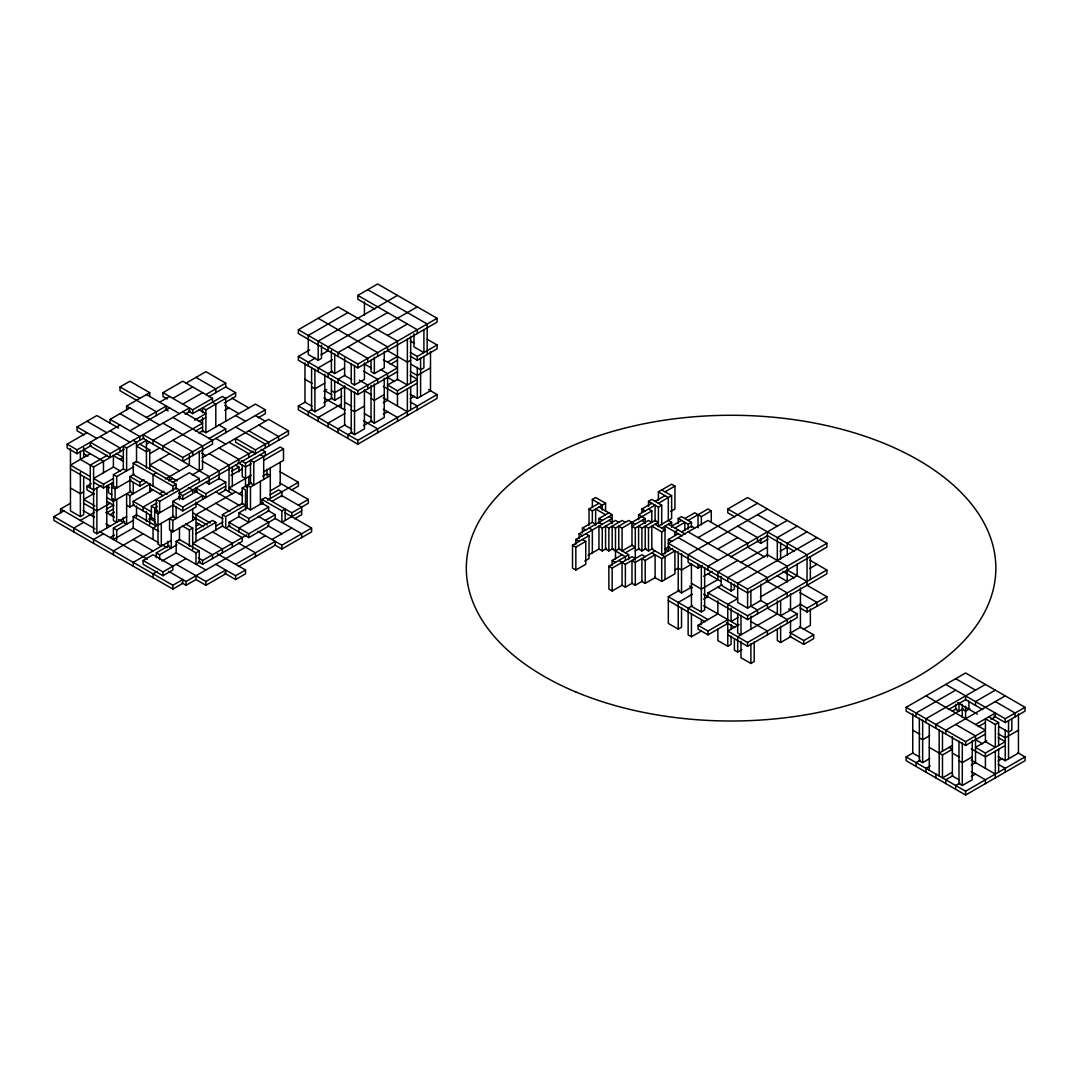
<?xml version="1.0" encoding="UTF-8"?>
<svg xmlns="http://www.w3.org/2000/svg" width="1079" height="1079" viewBox="0 0 1079 1079"><rect width="100%" height="100%" fill="white"/><g stroke="black" fill="none" stroke-linecap="round" stroke-linejoin="round"><path stroke-width="1.5" d="M156.347 415.55L156.347 411.733L120.012 390.746L120.012 386.943L129.925 381.224L149.738 392.662L149.738 396.479M84.149 434.891L77.068 430.804L77.068 426.987L96.894 415.55L118.596 428.08M126.621 409.818L126.621 406.014L149.738 392.662M91.229 445.506L77.068 453.679L67.168 447.96L67.168 444.143L86.981 432.706M110.098 423.17L110.098 419.353L129.925 407.916M167.205 398.92L162.956 396.479L162.956 392.662L182.769 381.224L212.496 398.38L212.496 402.197L215.8 404.099L215.8 426.987M186.074 383.126L205.887 371.689L225.713 383.126L225.713 386.943L208.719 396.748M67.168 444.143L77.068 449.876L120.012 425.086M159.652 402.197L169.551 396.479M172.856 398.38L192.682 386.943M146.434 417.452L166.26 406.014L166.26 409.818M374.818 309.026L357.837 299.22L357.837 295.403L377.65 283.966L437.103 318.292L437.103 322.095L357.837 367.872L298.37 333.546L298.37 329.729L338.01 306.841L397.463 341.166L397.463 379.862M90.285 453.679L70.459 465.13L90.285 476.567M129.925 430.804L169.551 407.916M182.769 404.099L202.582 392.662M205.887 394.563L225.713 383.126M347.924 312.559L308.284 335.448L308.284 354.519L318.197 360.238L321.502 358.336L321.502 345.253M107.266 455.325L90.285 465.13L90.285 488.005M110.098 453.679L110.098 457.496L90.285 446.059L90.285 442.242L110.098 453.679L189.378 407.916L189.378 411.733M80.372 451.238L80.372 459.411L93.59 467.032L124.26 449.323M133.702 466.762L116.707 476.567L116.707 488.005L113.403 486.103L113.403 474.666L123.316 468.947L123.316 446.059L126.621 447.96L144.073 437.885M185.129 414.188L190.322 411.18M162.956 392.662L192.682 409.818L212.496 398.38M188.434 411.18L192.682 413.635L222.409 396.479L225.713 398.38L225.713 421.269M397.463 295.403L318.197 341.166L318.197 360.238M120.012 459.411L123.316 457.496L116.235 453.409M146.906 443.874L149.738 442.242M172.856 428.889L153.043 440.34L153.043 444.143M202.582 412.825L202.582 407.916L205.887 409.818L235.613 392.662L235.613 396.479L224.297 403.006M397.463 371.689L357.837 394.563L298.37 360.238L298.37 356.421L309.7 349.893M120.484 471.118L113.403 467.032L93.59 478.469L103.49 484.201L113.403 478.469M194.571 420.176L205.887 413.635L198.819 409.548M94.062 494.007L86.981 489.92L86.981 486.103L91.229 483.648M146.434 450.145L146.434 440.34L136.52 446.059L146.434 451.777L149.738 449.876L149.738 469.486M198.819 421.538L205.887 417.452M387.563 312.559L328.11 346.898L328.11 350.702L321.029 354.789M83.676 491.822L80.372 493.737L70.459 488.005M167.205 494.276L133.23 474.666L133.23 463.215L136.52 461.313L176.16 484.201L176.16 489.097M149.738 453.679L159.652 447.96M224.769 410.371L229.018 407.916M315.365 358.066L308.284 362.153L308.284 365.956M60.559 512.808L60.559 508.991L70.459 503.273M93.59 489.92L101.143 485.563M195.515 431.074L202.582 426.987M53.95 516.612L172.856 585.263L182.769 579.544L182.769 583.361L172.856 589.08L53.95 520.429L53.95 516.612L63.863 510.893M93.59 493.737L83.676 499.456L95.006 505.997M93.59 482.286L103.49 488.005L113.403 482.286M198.819 432.976L203.054 430.534M417.29 306.841L338.01 352.617L338.01 356.421M133.23 482.286L133.23 493.737L129.925 491.822L129.925 476.567L134.174 474.113M169.551 453.679L149.738 465.13L177.104 480.924M202.582 430.804L205.887 432.706L255.44 404.099L265.34 409.818L265.34 413.635L258.272 417.721M332.345 359.698L318.197 367.872L318.197 371.689M111.757 487.061L115.062 488.962L130.869 479.831M208.719 438.694L225.713 428.889L225.713 432.706M387.563 335.448L407.376 324.01M70.459 448.783L70.459 510.893L80.372 516.612L83.676 514.71L83.676 477.12M129.925 476.567L139.825 482.286L144.073 479.831M156.347 472.75L153.043 474.666L153.043 486.103M205.887 482.286L209.191 484.201L209.191 476.567L143.129 438.425L143.129 434.608L182.769 457.496L265.34 409.818M332.345 371.136L328.11 373.59L328.11 377.407M80.372 520.429L94.534 512.255M110.098 503.273L96.894 510.893L83.676 503.273M111.757 483.244L111.757 498.498L115.062 500.4L130.869 491.282M129.925 480.384L139.825 486.103L146.906 482.016M331.401 350.432L331.401 371.689L334.706 373.59L344.619 367.872M83.676 522.344L73.763 528.063L73.763 531.866M106.322 509.261L113.403 505.174M123.316 517.434L123.316 522.344L126.621 524.246L126.621 493.737L129.925 495.639L150.21 483.918M324.806 383.126L314.893 388.845L311.588 386.943M298.37 329.729L357.837 364.055L437.103 318.292M106.322 513.078L113.403 508.991M165.316 479.022L189.378 465.13L189.378 455.325M202.11 457.766L268.644 419.353L288.471 430.804L288.471 434.621L182.769 495.639L178.521 493.184M345.091 375.222L338.01 379.309L338.01 383.126M110.098 514.71L114.347 512.255M151.626 515.802L133.23 505.174L133.23 501.357L153.043 489.92M168.607 480.924L172.856 478.469M428.606 389.667L437.103 394.563L437.103 398.38L357.837 444.157L298.37 409.818L298.37 406.014L305.451 401.927M323.862 391.299L326.694 389.667M126.621 505.174L129.925 507.076L134.174 504.635M172.384 482.556L189.378 472.75L199.291 478.469L199.291 482.286M159.652 493.737L163.9 491.282M133.23 463.215L172.856 486.103L176.16 484.201M192.21 474.935L202.582 468.947L202.582 446.059L162.956 423.17M344.619 386.943L334.706 392.662L331.401 390.76M387.563 362.153L397.463 356.421M93.59 467.032L93.59 531.866L96.894 533.781L126.621 516.612M176.16 488.005L143.129 507.076L143.129 510.893M312.532 409.278L308.284 411.733L308.284 415.55M323.862 402.737L332.345 397.841M351.228 363.515L351.228 383.126L354.532 385.028L364.432 379.309L364.432 362.962M371.041 360.238L371.041 371.689L374.346 373.59L384.259 367.872L384.259 351.525M390.396 364.324L397.463 360.238M103.49 533.781L93.59 539.5L93.59 543.317M158.707 542.764L133.23 528.063L113.403 539.5L113.403 528.063L124.732 521.521M133.23 528.063L133.23 516.612L136.52 514.71L156.347 526.147L153.043 528.063L153.043 539.5M154.688 519.471L151.384 517.569L151.384 506.132L157.048 502.854M159.652 501.357L159.652 512.808L156.347 510.893L156.347 499.456L159.652 501.357L199.291 478.469M311.588 367.319L311.588 409.818L314.893 411.733L324.806 406.014L324.806 374.413M331.401 378.769L331.401 398.38L334.706 400.296L341.787 396.209M113.403 528.063L116.707 529.964L133.702 520.159M151.384 506.132L154.688 508.034L157.521 506.402M179.465 493.737L253.079 451.238M255.44 449.876L255.44 453.679L235.613 442.242L235.613 438.425L255.44 449.876L288.471 430.804M298.37 356.421L357.837 390.76L397.463 367.872L383.315 359.698M410.681 360.238L407.376 362.153L387.563 350.702L387.563 346.898L367.737 335.448M410.209 352.347L417.29 356.421L437.103 344.983L437.103 348.8L417.29 360.238L410.209 356.151M110.098 537.598L114.347 535.144M157.521 510.219L154.688 511.851L157.993 513.752L173.8 504.635M176.16 507.076L176.16 518.527L172.856 516.612L172.856 501.357L180.652 496.866M340.843 404.382L318.197 417.452L318.197 421.269M148.794 519.066L151.626 517.434M178.521 497.001L182.769 499.456L192.682 493.737L192.682 489.92M194.099 492.914L197.403 491.012M209.191 484.201L219.104 478.483M231.85 471.118L238.918 467.032L238.918 471.941M241.278 460.773L245.526 463.215L265.34 451.777L265.34 455.594M230.906 475.475L242.222 468.947M251.191 463.768L245.526 467.032L237.973 462.675M253.781 462.271L253.781 485.145L250.476 483.244L250.476 460.355L253.781 462.271L280.216 447.016L283.507 448.918L283.507 460.355L263.694 471.806M172.856 501.357L182.769 507.076L202.582 495.639L202.582 499.456M195.987 491.822L195.987 488.005L205.887 493.737L225.713 482.286L225.713 489.92L218.632 494.007M263.694 460.355L283.507 448.918M345.091 413.365L328.11 423.17L328.11 426.987M143.129 533.781L113.403 550.937L113.403 554.754M173.8 516.072L157.993 525.203L154.688 523.288L154.688 508.034M172.856 505.174L182.769 510.893L225.713 486.103M364.432 406.014L354.532 411.733L351.228 409.818M384.259 394.563L374.346 400.296L371.041 398.38M430.494 367.872L417.29 375.492L410.209 371.405M195.987 518.527L172.856 531.866L169.551 529.964L169.551 518.527L172.856 520.429L195.987 507.076L195.987 502.18M251.191 475.205L229.018 488.005L242.694 495.908M407.376 339.265L407.376 385.028L397.463 379.309L387.563 385.028L397.463 390.76L417.29 379.309L410.209 375.222M345.091 424.802L338.01 428.889L338.01 432.706M383.315 402.737L387.563 400.296L387.563 373.59L380.482 369.504M417.29 383.126L397.463 394.563L383.315 386.39M235.613 491.822L195.987 514.71L195.987 541.955M242.222 504.352L242.222 488.005L246.471 485.563M263.222 502.585L250.476 509.935L247.185 508.034L247.185 485.145L251.42 482.704M262.75 476.163L266.999 473.708L270.303 475.61L250.476 487.061L247.185 485.145M238.918 493.737L241.75 492.091M352.172 432.166L347.924 434.621L347.924 438.425M363.488 425.625L371.985 420.716M383.315 414.188L387.563 411.733M410.209 398.65L414.457 396.209M171.21 540.458L133.23 562.388L133.23 566.205M182.297 525.878L189.378 529.964L192.682 528.063L192.682 549.305M196.459 525.878L199.291 524.246M351.228 390.207L351.228 432.706L354.532 434.621L364.432 428.889L364.432 389.667M371.041 385.311L371.041 421.269L374.346 423.17L384.259 417.452L384.259 378.216M410.209 394.294L417.29 398.38L430.494 390.76L430.494 351.525M143.129 560.473L153.043 554.754L172.856 566.205L172.856 570.009L162.956 575.727L143.129 564.29L143.129 560.473L162.956 571.924L186.074 558.571M156.347 557.749L156.347 552.853L169.079 545.488M205.887 570.009L176.16 552.853L176.16 541.402L179.465 539.5L199.291 550.937L199.291 562.388M195.515 530.234L212.496 520.429L215.8 522.344L215.8 530.504M222.409 514.71L242.222 503.273L245.526 505.174L225.713 516.612L222.409 514.71L222.409 526.147L242.222 537.598L242.222 541.402L202.582 564.29L198.347 561.835M156.347 552.853L159.652 554.754L176.875 544.814M195.987 533.781L215.8 522.344M270.303 490.878L280.216 485.145L280.216 462.271M298.37 406.014L357.837 440.34L437.103 394.563M215.8 526.147L222.881 522.061M229.018 526.147L229.018 522.344L238.918 516.612L238.918 512.808L247.415 507.899M262.049 504.352L262.049 499.456L265.34 497.54L291.775 512.808L308.284 503.273L308.284 499.456L279.974 483.109M270.06 494.816L278.557 489.92L281.862 491.822L281.862 496.731M162.012 561.026L176.16 552.853M222.881 525.878L192.682 543.317L212.496 554.754L212.496 558.571M267.471 500.13L298.37 482.286L298.37 486.103L291.303 490.19M229.962 525.608L225.713 528.063L225.713 516.612M271.948 501.357L281.862 495.639M157.291 571.371L153.043 573.826L153.043 577.643M238.918 512.808L248.831 518.527L268.644 507.076L268.644 510.893L238.918 528.063L238.918 531.866M176.16 541.402L195.987 552.853L199.291 550.937M265.34 520.429L275.253 514.71L275.253 518.527L248.831 533.781L229.018 522.344M262.049 499.456L281.862 510.893L285.166 508.991L285.166 520.429M200.222 561.835L195.987 564.29L195.987 552.853M198.347 558.032L202.582 560.473L246.943 534.874M298.37 505.174L308.284 499.456M228.546 525.878L248.831 537.598L268.644 526.147L268.644 522.344L258.272 516.342M301.675 510.893L281.862 522.344L281.862 510.893M168.607 571.371L186.074 581.46L265.34 535.683M294.607 518.797L301.675 514.71L301.675 507.076L281.39 495.369M181.825 582.822L186.074 585.263L195.987 579.544L205.887 585.263L225.713 573.826L225.713 570.009L205.887 581.46L176.16 564.29M271.948 539.5L291.775 528.063M235.613 564.29L275.253 541.402L275.253 545.219L238.446 566.475M257.8 531.327L281.862 545.219L311.588 528.063L311.588 531.866L281.862 549.036L274.781 544.949M215.8 564.29L235.613 575.727L245.526 570.009L245.526 573.826L235.613 579.544L224.297 573.003M592.344 507.629L592.344 499.456L595.648 497.54L605.562 503.273L605.562 511.446M589.04 525.338L589.04 508.991L598.953 503.273M589.04 508.991L592.344 510.893L605.562 503.273M582.444 532.959L582.444 528.063L592.344 522.344L595.648 524.246M598.953 523.423L598.953 518.527L608.866 512.808M579.14 538.677L579.14 533.781L612.171 514.71L612.171 523.423M575.835 544.409L575.835 539.5L612.171 518.527L608.866 516.612M658.406 499.995L658.406 491.822L671.624 484.201L674.928 486.103L674.928 508.991L670.679 511.446M582.444 539.5L585.749 541.402L585.749 564.29L575.835 570.009L572.531 568.107L572.531 545.219L589.04 535.683L589.04 558.571L584.805 561.026M606.506 548.496L602.257 550.937L598.953 549.036L598.953 526.147L602.257 528.063L615.475 520.429L618.78 522.344M648.506 506.267L648.506 501.357L651.81 499.456L661.71 505.174L661.71 524.785M665.015 491.822L674.928 486.103M572.531 545.219L575.835 547.134L585.749 541.402M613.115 548.496L608.866 550.937L605.562 549.036L605.562 526.147L608.866 528.063L622.07 520.429L625.375 522.344M641.897 512.255L641.897 508.991L651.81 503.273M655.101 501.357L665.015 495.639M625.375 559.934L625.375 556.67L612.171 549.036L612.171 526.147L615.475 528.063L628.679 520.429L635.288 524.246M638.593 519.619L638.593 514.71L655.101 505.174L655.101 521.521M658.406 503.273L671.624 495.639L671.624 518.527L658.406 526.147M628.679 559.664L628.679 554.754L618.78 549.036L618.78 526.147L622.07 528.063L651.81 510.893L651.81 522.344L648.506 520.429L635.288 528.063L631.984 526.147L645.202 518.527L645.202 523.423M648.506 501.357L658.406 507.076L661.71 505.174M588.095 555.307L599.425 548.766M646.146 548.496L641.897 550.937L638.593 549.036L638.593 526.147L641.897 528.063L655.101 520.429L658.406 522.344L648.506 528.063L645.202 526.147L645.202 549.036L648.506 550.937L652.755 548.496M615.475 550.937L619.724 548.496M661.71 528.063L671.624 522.344L671.624 527.24M678.232 523.423L678.232 518.527L681.537 516.612L691.437 522.344L691.437 527.24M612.171 565.383L612.171 560.473L622.07 554.754M625.375 552.853L635.288 547.134L631.984 545.219L622.07 550.937L622.07 528.063M665.015 579.544L665.015 556.67L651.81 549.036L651.81 526.147L661.71 531.866L665.015 529.964L655.101 524.246M671.624 526.147L681.537 520.429M684.841 518.527L694.741 512.808L701.35 516.612L711.263 510.893L711.263 522.344M632.456 583.092L625.375 587.178L622.07 585.263L612.171 590.995L608.866 589.08L608.866 566.192L628.679 554.754M635.288 550.937L639.537 548.496M674.928 528.063L684.841 522.344L684.841 530.504M688.132 520.429L707.959 508.991L711.263 510.893M608.866 566.192L612.171 568.107L631.984 556.67L635.288 558.571M678.232 529.964L674.928 531.866L674.928 535.144M678.232 518.527L688.132 524.246L691.437 522.344M618.78 560.473L625.375 564.29L641.897 554.754L645.202 556.67M668.319 549.305L668.319 539.5L678.232 533.781M681.537 531.866L691.437 526.147L694.741 528.063M642.369 581.176L635.288 585.263L631.984 583.361L631.984 560.473L635.288 562.388L655.101 550.937M734.853 516.881L727.772 512.795L727.772 508.991L747.599 497.54L826.865 543.317L826.865 547.134L747.599 592.897L668.319 547.134M645.202 560.473L655.101 554.754L655.101 577.643L645.202 583.361L641.897 581.46L641.897 558.571L645.202 560.473L645.202 583.361M669.263 546.581L665.015 549.036L668.319 550.937M672.568 548.496L661.71 554.754L661.71 531.866M651.81 552.853L661.71 558.571L674.928 550.937L674.928 573.826L661.71 581.46L654.629 577.373M698.046 537.598L757.498 503.273M767.412 508.991L688.132 554.754L688.132 562.388L698.046 568.107L702.294 565.652M675.4 569.739L678.232 568.107L681.537 570.009L691.437 564.29M717.859 549.036L737.685 537.598M787.225 520.429L707.959 566.192L707.959 570.009M730.604 556.939L767.412 535.683L794.306 551.221M681.537 607.612L681.537 627.223L678.232 629.124L668.319 623.406L668.319 596.714L679.649 590.173M703.71 576.28L712.207 571.371M737.685 526.147L757.498 537.598L757.498 541.402L760.803 543.317L767.884 539.23M678.232 551.76L678.232 590.995L681.537 592.897L691.437 587.178M737.685 560.473L717.859 571.924L717.859 579.544L701.35 589.08L691.437 583.361M797.138 526.147L777.325 537.598L777.325 561.026M740.518 562.658L767.412 547.134M692.381 594.259L678.232 602.433L678.232 629.124M807.052 531.866L787.225 543.317L787.225 555.294M703.71 599.169L707.959 596.714L707.959 592.897L722.107 584.724M780.157 551.221L787.225 547.134M692.381 605.697L688.132 608.151L688.132 634.857L691.437 636.758L701.35 631.04M816.951 537.598L737.685 583.361L737.685 602.433L747.599 608.151L760.803 600.517L760.803 584.184M721.163 576.55L721.163 585.263L731.076 590.995L734.381 589.08L734.381 584.184M691.437 563.751L691.437 606.25L701.35 611.968L704.654 610.053L704.654 567.554M764.579 556.939L747.599 547.134L747.599 543.317L707.959 520.429L668.319 543.317L747.599 589.08L826.865 543.317M727.772 623.406L707.959 634.857L698.046 629.124L698.046 625.321L717.859 613.87L717.859 600.801M760.331 596.984L797.138 575.727L797.138 564.29M809.884 568.377L816.951 564.29M698.046 625.321L707.959 631.04L727.772 619.589M738.157 617.417L731.076 621.504L731.076 608.421M707.959 592.897L747.599 615.785L826.865 570.009L826.865 573.826L747.599 619.589L703.71 594.259M739.102 624.498L727.772 631.04L747.599 642.477L797.138 613.87L797.138 617.687L747.599 646.294L727.772 634.857M717.859 629.124L717.859 640.575L727.772 646.294L731.076 644.392L731.076 636.219M800.443 604.334L780.63 615.785L780.63 601.07M799.971 604.065L807.052 608.151L826.865 596.714L826.865 600.531L807.052 611.968L799.971 607.882M734.381 638.66L734.381 650.111L737.685 652.013L741.934 649.558M790.529 632.941L800.443 627.223M777.325 629.124L777.325 640.575L780.63 642.477L790.529 636.758L790.529 620.412M803.275 629.408L810.356 625.321L810.356 608.974M740.99 641.385L740.99 657.731L750.89 663.45L754.194 661.548L754.194 641.938M789.585 632.402L803.747 640.575L813.66 634.857L813.66 638.66L803.747 644.392L789.585 636.219M985.41 734.017L965.597 745.454L906.144 711.128L906.144 707.311L965.597 672.986L1025.05 707.311L1025.05 711.128L1005.237 722.566L993.907 716.038M955.684 690.155L916.044 713.044L916.044 716.847M985.41 684.437L925.957 718.762L925.957 722.566M948.603 709.496L965.597 699.691L982.578 709.496M952.379 711.128L956.628 708.674M963.237 708.674L935.871 724.481L935.871 728.298M995.324 690.155L975.51 701.593L975.51 705.41M969.846 708.674L965.597 711.128L962.293 709.227M929.734 735.649L922.653 739.735L919.348 737.834M1005.237 695.874L945.77 730.2L945.77 734.017M1017.969 752.818L1025.05 756.905L1025.05 760.708L965.597 795.034L906.144 760.708L906.144 756.905L913.212 752.818M975.51 724.481L995.324 713.044L995.324 716.847L991.075 719.302M920.293 760.169L916.044 762.624L916.044 766.441M978.329 726.653L985.41 722.566M919.348 718.209L919.348 760.708L922.653 762.624L929.734 758.537M939.175 753.088L952.379 745.454M929.262 747.369L942.48 754.99L952.379 749.271L949.075 747.369M906.144 707.311L965.597 741.637L985.41 730.2L925.957 695.874M985.41 742.19L985.41 718.762L995.324 724.481L998.628 722.566L998.628 745.454M945.77 684.437L1005.237 718.762L1025.05 707.311M930.206 765.888L925.957 768.342L925.957 772.159M986.826 740.828L975.51 747.369L985.41 753.088L1005.237 741.637L998.156 737.55M972.206 756.905L962.293 762.624L958.988 760.708M1018.441 730.2L1005.237 737.834L998.156 733.747M952.379 772.159L942.48 777.878L942.48 754.99M952.851 775.693L945.77 779.78L945.77 783.597M971.262 765.078L975.51 762.624L975.51 735.918L955.684 724.481M1005.237 745.454L985.41 756.905L971.262 748.732M959.932 783.057L955.684 785.499L955.684 789.315M971.262 776.516L975.51 774.061M998.156 760.992L1002.404 758.537M958.988 741.098L958.988 783.597L962.293 785.499L972.206 779.78L972.206 740.558M998.156 756.622L1005.237 760.708L1018.441 753.088L1018.441 713.853M906.144 756.905L965.597 791.231L1025.05 756.905M367.737 289.685L427.19 324.01L427.19 354.519M757.498 514.71L777.325 526.147M357.837 295.403L417.29 329.729L417.29 333.546M727.772 508.991L807.052 554.754L807.052 585.263L826.865 596.714M427.19 339.265L437.103 344.983M809.884 560.203L826.865 570.009M410.209 340.897L414.457 343.351M661.71 489.92L671.624 495.639M658.406 491.822L668.319 497.54L668.319 520.429L671.624 522.344M787.225 570.009L807.052 581.46M782.976 571.371L794.306 577.912M410.681 364.055L420.594 369.773L423.899 367.872L423.899 356.421M777.325 575.727L787.225 581.46M955.684 678.704L975.51 690.155M995.324 701.593L1015.137 713.044L1015.137 716.847M799.971 592.627L816.951 602.433L816.951 606.25M318.197 318.292L377.65 352.617L377.65 356.421M648.506 508.991L651.81 510.893M688.132 531.866L767.412 577.643L767.412 581.46M641.897 508.991L645.202 510.893M668.319 524.246L685.3 534.051M765.996 580.637L787.225 592.897L787.225 596.714M682.009 535.953L665.015 526.147L665.015 553.945M347.924 346.898L367.737 358.336L367.737 362.153M638.593 514.71L645.202 518.527M678.232 537.598L717.859 560.473M988.715 716.847L998.628 722.566M641.897 520.429L645.202 522.344M957.572 702.685L977.385 714.123M998.628 726.383L1008.541 732.101L1011.832 730.2L1011.832 718.762M364.432 364.055L371.513 368.141M387.563 377.407L394.631 381.494M668.319 539.5L671.624 541.402M788.641 608.974L797.138 613.87M592.344 499.456L602.257 505.174L602.257 510.084M363.488 371.136L377.65 379.309L377.65 383.126M598.953 507.076L612.171 514.71M760.331 600.248L767.412 604.334L767.412 608.151L787.225 619.589L787.225 623.406M410.209 401.927L417.29 406.014L417.29 409.818M605.562 514.71L595.648 508.991L595.648 525.338M707.959 573.826L721.163 581.46M799.499 626.683L813.66 634.857M608.866 520.429L612.171 522.344M359.253 380.132L367.737 385.028L367.737 388.845M598.953 518.527L602.257 520.429M717.859 587.178L737.685 598.616L727.772 604.334L727.772 646.294M750.418 605.966L757.498 610.053L757.498 613.87M985.41 741.637L995.324 747.369L995.324 724.481M351.7 379.579L344.619 375.492L344.619 358.066M383.315 397.841L407.376 411.733M598.953 522.344L602.257 524.246M975.51 739.735L982.578 743.822M364.432 390.76L371.513 394.847M383.315 409.278L397.463 417.452L397.463 421.269M589.04 528.063L592.344 529.964L592.344 552.853M689.548 586.086L692.381 587.718M750.418 621.234L767.412 631.04L767.412 634.857M998.156 764.256L1005.237 768.342L1005.237 772.159M582.444 528.063L585.749 529.964M585.749 533.781L589.04 535.683M579.14 533.781L582.444 535.683M703.71 605.697L737.685 625.321M971.262 760.169L995.324 774.061M304.979 379.309L312.06 383.396M324.806 390.76L331.873 394.847M344.619 402.197L351.7 406.284M364.432 413.635L371.513 417.721M726.356 622.596L734.853 627.492M912.74 730.2L919.821 734.286M952.379 753.088L959.46 757.175M575.835 539.5L579.14 541.402M612.171 560.473L615.475 562.388M323.862 397.841L345.091 410.101M363.488 420.716L377.65 428.889L377.65 432.706M668.319 596.714L707.959 619.589M971.262 771.606L985.41 779.78L985.41 783.597M668.319 600.531L705.126 621.774M312.06 406.284L304.979 402.197L304.979 362.962M351.7 429.172L344.619 425.086L344.619 385.85M919.821 757.175L912.74 753.088L912.74 713.853M959.46 780.05L952.379 775.963L952.379 736.741M225.713 386.943L235.613 392.662M195.987 377.407L215.8 388.845L215.8 392.662M231.85 398.111L248.831 407.916M255.44 415.55L265.34 421.269M224.769 405.461L238.918 413.635M258.744 425.086L278.557 436.523L278.557 440.34M235.613 415.55L245.526 421.269M248.831 430.804L268.644 442.242L268.644 446.059M235.613 426.987L265.34 444.143L265.34 447.96M218.632 424.802L225.713 428.889M261.105 449.323L265.34 451.777M260.39 454.637L263.694 456.538L263.694 479.427M182.769 411.733L202.582 423.17L162.956 446.059L162.956 449.876M146.434 394.563L179.465 413.635M229.018 442.242L248.831 453.679L248.831 457.496M279.974 471.671L298.37 482.286M165.316 409.278L168.135 410.91M215.8 438.425L225.713 444.143M120.012 386.943L139.825 398.38M172.856 417.452L212.496 440.34L212.496 444.143L182.769 461.313L182.769 457.496M219.104 447.96L238.918 459.411L238.918 463.215M235.613 465.13L238.918 467.032M126.621 406.014L159.652 425.086M209.191 453.679L229.018 465.13L229.018 491.822M201.638 453.14L205.887 455.594M245.526 478.483L242.222 476.567L242.222 465.13M172.856 440.34L192.682 451.777L192.682 455.594M120.012 413.635L139.825 425.086M202.11 461.043L219.104 470.849L219.104 479.562M245.526 486.103L247.725 487.371M242.222 488.005L245.526 489.92L245.526 510.084M284.694 512.525L311.588 528.063M218.632 478.199L225.713 482.286M261.577 502.989L268.644 507.076M110.098 419.353L139.825 436.523L139.825 440.34M268.172 510.623L275.253 514.71M224.769 489.367L232.309 493.737M274.781 518.257L301.675 533.781L301.675 537.598M133.23 440.34L136.52 442.242L136.52 462.405M139.825 444.143L149.738 449.876M110.098 430.804L129.925 442.242M159.652 459.411L179.465 470.849M215.8 491.822L239.862 505.714M86.981 421.269L106.794 432.706M267.7 525.608L281.862 533.781M100.199 436.523L120.012 447.96L120.012 451.777M188.434 487.465L205.887 497.54L205.887 493.737M215.8 503.273L229.962 511.446M238.918 516.612L248.831 522.344L248.831 518.527M77.068 426.987L96.894 438.425M175.216 487.465L179.465 489.92L179.465 499.725M112.931 455.325L123.316 461.313M195.987 503.273L222.881 518.797M123.316 468.947L126.621 470.849L126.621 447.96M83.676 449.876L103.49 461.313L103.49 472.75M149.738 488.005L162.956 495.639M193.154 513.078L210.135 522.883M83.676 453.679L87.925 456.134M192.682 516.612L207.303 525.068M238.446 543.047L255.44 552.853L255.44 556.67M113.403 474.666L116.707 476.567M196.459 522.614L203.526 526.7M212.496 531.866L232.309 543.317L232.309 547.134M185.601 523.976L192.682 528.063M202.582 537.598L222.409 549.036L222.409 552.853M106.794 486.103L109.626 487.735M133.23 501.357L151.626 511.986M70.459 468.947L90.285 480.384M217.216 553.662L245.526 570.009M111.757 494.681L108.453 492.779L108.453 484.606M149.738 518.527L155.403 521.791M86.981 486.103L94.062 490.19M106.794 497.54L113.875 501.627M106.794 501.357L113.875 505.444M133.23 516.612L158.707 531.327M105.85 512.255L114.347 517.165M118.596 519.619L122.844 522.061M162.012 544.679L167.205 547.673M83.204 510.623L94.534 517.165M105.85 523.706L110.098 526.147M133.23 539.5L153.043 550.937M60.559 508.991L95.006 528.872M99.255 531.327L147.378 559.111M1008.541 720.664L1008.541 758.807M1005.237 718.762L1005.237 722.566M1005.237 729.66L1005.237 760.708M998.628 749.271L998.628 772.159M995.324 751.173L995.324 777.878M985.41 753.088L985.41 768.342M968.902 701.053L968.902 709.227M965.597 695.874L965.597 699.691M965.597 706.232L965.597 719.302M965.597 741.637L965.597 745.454M965.597 791.231L965.597 795.034M962.293 704.317L962.293 717.4M962.293 742.999L962.293 785.499M958.988 702.955L958.988 711.128L955.684 709.227L955.684 704.317M942.48 731.562L942.48 751.173M939.175 730.2L939.175 775.963M935.871 774.061L935.871 777.878M929.262 724.481L929.262 770.244M922.653 720.125L922.653 762.624M810.356 556.656L810.356 579.544M807.052 608.151L807.052 611.968M803.747 640.575L803.747 644.392M800.443 587.988L800.443 627.762M790.529 593.72L790.529 610.053M787.225 581.999L787.225 566.192L767.412 554.754L727.772 577.643L727.772 581.46M780.63 542.764L780.63 559.111M780.63 626.13L780.63 642.477M777.325 600.801L777.325 613.87L737.685 636.758L737.685 652.013M767.412 531.866L767.412 556.939M760.803 538.408L760.803 543.317M750.89 589.903L750.89 606.25M750.89 616.055L750.89 629.124M750.89 643.839L750.89 663.45M747.599 589.08L747.599 608.151M747.599 615.785L747.599 619.589M747.599 642.477L747.599 646.294M740.99 615.232L740.99 634.857L737.685 632.941L737.685 613.331M731.076 582.822L731.076 590.995M731.076 624.768L731.076 629.677M707.959 631.04L707.959 634.857M701.35 516.612L701.35 524.785M701.35 566.192L701.35 611.968M701.35 619.589L701.35 624.498M698.046 514.71L698.046 527.779M698.046 564.29L698.046 568.107M691.437 613.87L691.437 636.758M688.132 524.246L688.132 529.142M681.537 553.662L681.537 592.897M661.71 558.571L661.71 581.46M658.406 507.076L658.406 526.7M648.506 528.063L648.506 550.937M641.897 528.063L641.897 550.937M635.288 528.063L635.288 560.203M635.288 562.388L635.288 585.263M631.984 522.344L631.984 545.772M625.375 564.29L625.375 587.178M622.07 562.388L622.07 585.263M615.475 528.063L615.475 559.111M612.171 568.107L612.171 590.995M608.866 528.063L608.866 550.937M602.257 528.063L602.257 550.937M592.344 510.893L592.344 522.344M575.835 547.134L575.835 570.009M423.899 329.729L423.899 352.617L413.985 346.898L413.985 333.816M420.594 358.336L420.594 396.479M417.29 356.421L417.29 360.238M417.29 367.319L417.29 398.38M410.681 336.27L410.681 383.126M410.681 386.943L410.681 409.818M407.376 388.845L407.376 415.55M397.463 390.76L397.463 406.014M374.346 357.243L374.346 373.59M374.346 383.949L374.346 423.17M364.432 301.945L364.432 315.014M357.837 364.055L357.837 367.872M357.837 390.76L357.837 394.563M357.837 440.34L357.837 444.157M354.532 365.417L354.532 385.028M354.532 392.122L354.532 434.621M341.315 388.305L341.315 407.916M334.706 353.979L334.706 373.59M334.706 381.224L334.706 400.296M314.893 369.234L314.893 411.733M291.775 512.808L291.775 516.612M281.862 545.219L281.862 549.036M270.303 467.989L270.303 498.498M266.999 469.352L266.999 475.893M260.39 481.342L260.39 504.217M250.476 487.061L250.476 509.935M248.831 476.567L248.831 484.741M248.831 533.781L248.831 537.598M245.526 463.215L245.526 486.642M235.613 575.727L235.613 579.544M232.309 467.032L232.309 486.642M205.887 409.818L205.887 432.706M205.887 581.46L205.887 585.263M202.582 417.721L202.582 431.897M202.582 560.473L202.582 564.29M199.291 451.238L199.291 470.849M195.987 575.727L195.987 579.544M192.682 409.818L192.682 413.635M192.682 508.991L192.682 520.429M189.378 529.964L189.378 546.311M186.074 581.46L186.074 585.263M182.769 495.639L182.769 499.456M182.769 507.076L182.769 510.893M179.465 527.51L179.465 540.592M172.856 486.103L172.856 491.012M172.856 520.429L172.856 531.866M172.856 585.263L172.856 589.08M171.21 530.099L171.21 548.078L167.906 546.176L167.906 541.267M169.551 476.567L169.551 480.384M162.956 571.924L162.956 575.727M161.297 523.288L161.297 546.176L157.993 544.261L157.993 513.752M159.652 554.754L159.652 559.664M149.738 484.201L149.738 492.375M149.738 514.71L149.738 524.515M146.434 451.777L146.434 468.124M146.434 511.716L146.434 521.521M139.825 482.286L139.825 486.103M136.52 505.997L136.52 516.895M129.925 495.639L129.925 507.076M116.707 499.456L116.707 522.344L113.403 520.429L113.403 499.186M116.707 529.964L116.707 539.77M115.062 488.962L115.062 500.4M113.403 455.594L113.403 467.032M106.794 485.563L106.794 528.063M103.49 484.201L103.49 488.005M96.894 488.005L96.894 533.781M83.676 447.691L83.676 457.496M80.372 472.481L80.372 516.612M77.068 449.876L77.068 453.679M575.727 691.922A264.773 152.867 0 0 0 994.433 583.928A264.773 152.867 0 0 0 623.082 428.565A264.773 152.867 0 0 0 575.727 691.922"/></g></svg>
